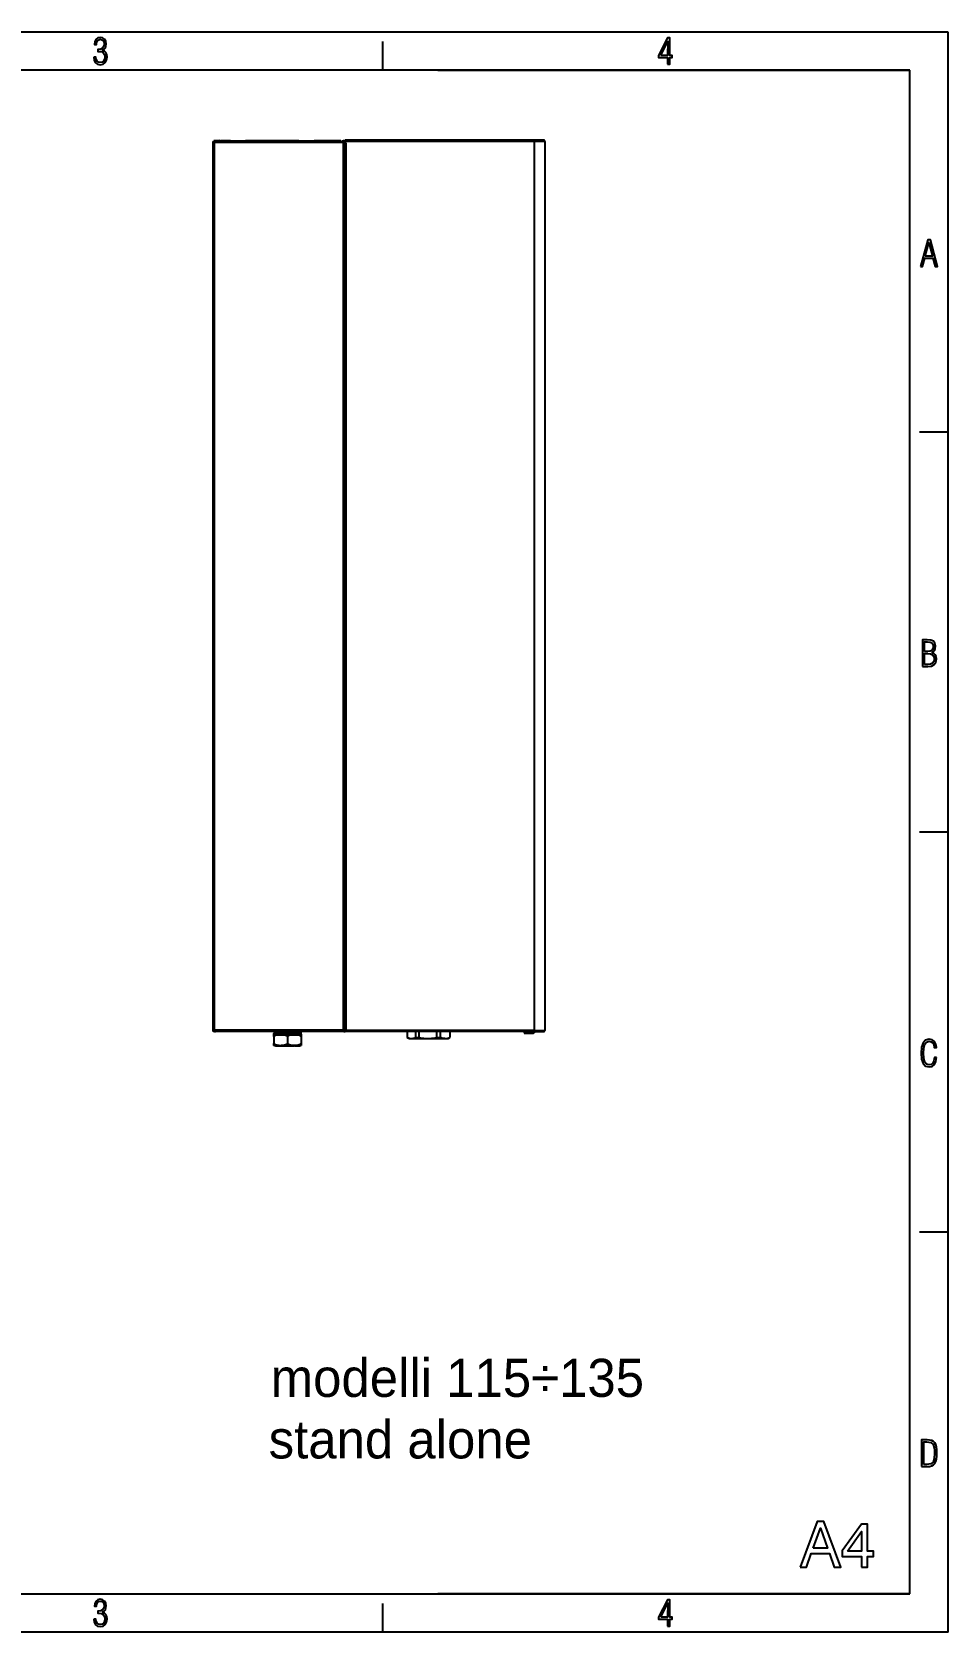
# Model space of a CAD drawing. Extents: x 0 to 2970, y 0 to 2100.
# Drawn here: x 1767 to 2970, y 0 to 2100 of the extents above; entities that cross this region are included whole.
import ezdxf

# ---------------------------------------------------------------- set-up
doc = ezdxf.new("R2010")
doc.units = 0
doc.header["$MEASUREMENT"] = 0
doc.layers.get('0').update_dxf_attribs({"linetype": 'CONTINUOUS'})

msp = doc.modelspace()

# ---------------------------------------------------------------- linework, layer by layer
at = {"color": 7}
for p, q in [((2970, 2100), (0, 2100)), ((2970, 0), (2970, 2100)), ((2228, 2050), (2228, 2087.5)), ((2920, 2050), (50, 2050)), ((2300, 2050), (2920, 2050)), ((2920, 50), (2920, 2050)), ((2920, 50), (2920, 2050)), ((2005, 788), (2005, 1955.2)), ((2005, 1955.2), (2005.8, 1955.2)), ((2005.3, 1956.1), (2005.8, 1956.1)), ((2005.3, 1955.3), (2005.3, 1956.1)), ((2005.3, 1955.3), (2005.8, 1955.3)), ((2005.8, 1957), (2005.8, 1957.2)), ((2012.8, 1957.2), (2005.8, 1957.2)), ((2005.8, 1957), (2172.8, 1957)), ((2005.8, 1955.2), (2005.8, 1957)), ((2005.8, 1955.2), (2006.8, 1955.2)), ((2006.8, 788), (2006.8, 1955.2)), ((2006.8, 1955.2), (2172.8, 1955.2)), ((2012.7, 1957), (2012.9, 1957.4)), ((2013.7, 1957), (2012.9, 1957.4)), ((2015.8, 1957.2), (2015, 1957.2)), ((2015.8, 1957.2), (2015.8, 1957)), ((2027.8, 1957.2), (2015.8, 1957.2)), ((2015.8, 1957), (2015.8, 1957.2)), ((2027.8, 1957.2), (2027.8, 1957)), ((2027.8, 1957.2), (2047.8, 1957.2)), ((2047.8, 1957.2), (2047.8, 1957)), ((2117.8, 1957.2), (2047.8, 1957.2)), ((2117.8, 1957.2), (2117.8, 1957)), ((2117.8, 1957.2), (2137.8, 1957.2)), ((2137.8, 1957.2), (2137.8, 1957)), ((2172.8, 1957.2), (2137.8, 1957.2)), ((2172.8, 1957.2), (2172.8, 1957)), ((2172.8, 1955.2), (2172.8, 1957)), ((2172.8, 1956.1), (2174.8, 1956.1)), ((2172.8, 1955.2), (2175.8, 1955.2)), ((2174.8, 1955.2), (2174.8, 1956.1)), ((2175.8, 1955.2), (2177.6, 1955.2)), ((2175.8, 1955.2), (2175.8, 789.8)), ((2178.4, 1957.2), (2176.1, 1957.2)), ((2178.4, 1955.7), (2176.1, 1955.7)), ((2176.8, 1955.4), (2176.2, 1955.4)), ((2176.8, 1955.4), (2177.6, 1955.4)), ((2176.8, 1955.2), (2176.8, 1955.4)), ((2177.6, 1955.2), (2177.6, 1955.4)), ((2177.6, 1955.2), (2177.6, 1954.4)), ((2177.6, 1954.4), (2178.4, 1954.4)), ((2177.6, 1954.4), (2177.6, 789.6)), ((2426.4, 1958), (2178.4, 1958)), ((2178.4, 1958), (2178.4, 1956.4)), ((2426.4, 1956.4), (2178.4, 1956.4)), ((2178.4, 1954.4), (2178.4, 1956.4)), ((2179.2, 1954.4), (2178.4, 1954.4)), ((2179.2, 1954.4), (2179.2, 789.6)), ((2439.1, 1958), (2426.4, 1958)), ((2426.4, 1958), (2426.4, 1956.4)), ((2440.7, 1956.4), (2426.4, 1956.4)), ((2426.4, 1956.4), (2426.4, 789.6)), ((2431.7, 1958), (2430.4, 1958)), ((2434.7, 1958), (2433.7, 1958)), ((2440.7, 1956.4), (2440.7, 789.6)), ((2970, 1575), (2932.5, 1575)), ((2970, 1050), (2932.5, 1050)), ((2006.8, 788), (2005, 788)), ((2006.8, 788), (2008.3, 788)), ((2008.3, 788), (2008.3, 789.8)), ((2008.3, 788), (2008.3, 789.8)), ((2175.8, 789.8), (2008.3, 789.8)), ((2175.8, 788), (2008.3, 788)), ((2084.9, 785.5), (2102.9, 785.5)), ((2084.9, 784), (2084.9, 785.5)), ((2084.9, 781.5), (2084.9, 784)), ((2084.9, 784), (2093.9, 784)), ((2084.9, 781.5), (2084.9, 772.5)), ((2085.9, 786.5), (2102.9, 786.5)), ((2089.9, 788), (2089.9, 786.5)), ((2093.9, 784), (2102.9, 784)), ((2102.9, 786.5), (2119.9, 786.5)), ((2102.9, 785.5), (2120.9, 785.5)), ((2102.9, 784), (2120.8, 784)), ((2102.9, 781.5), (2102.9, 772.5)), ((2115.9, 788), (2115.9, 786.5)), ((2120.8, 784.5), (2120.8, 784)), ((2120.8, 784.5), (2120.9, 784.5)), ((2120.8, 784), (2120.8, 781.5)), ((2120.8, 781.5), (2120.8, 772.5)), ((2120.9, 784.5), (2120.9, 785.5)), ((2175.8, 788), (2175.8, 789.8)), ((2175.8, 789.8), (2177.6, 789.8)), ((2176.8, 788.8), (2175.8, 788.8)), ((2176.8, 788), (2175.8, 788)), ((2176.8, 788.8), (2176.8, 789.8)), ((2176.8, 789.8), (2176.8, 788.8)), ((2178.4, 788.8), (2176.8, 788.8)), ((2176.8, 788.8), (2176.8, 788)), ((2176.8, 788), (2178.4, 788)), ((2177.6, 789.6), (2179.2, 789.6)), ((2178.4, 789.6), (2178.4, 788)), ((2178.4, 789.6), (2179.2, 789.6)), ((2260, 788), (2178.4, 788)), ((2426.4, 789.6), (2179.2, 789.6)), ((2316, 788), (2260, 788)), ((2316, 788), (2260, 788)), ((2260, 788), (2260, 780.3)), ((2260, 788), (2260, 780.3)), ((2260, 780.3), (2260, 780.3)), ((2262.6, 778.8), (2260, 780.3)), ((2262.6, 778.8), (2309.4, 778.8)), ((2270.6, 788), (2270.6, 780.3)), ((2270.6, 780.3), (2275.1, 780.3)), ((2275.1, 788), (2275.1, 780.3)), ((2298.2, 788), (2298.2, 780.3)), ((2298.2, 780.3), (2303.1, 780.3)), ((2303.1, 788), (2303.1, 780.3)), ((2309.4, 778.8), (2313.5, 778.8)), ((2313.5, 778.8), (2316, 780.3)), ((2315.7, 788), (2315.7, 780.3)), ((2315.7, 780.3), (2316, 780.3)), ((2426.4, 788), (2316, 788)), ((2316, 788), (2316, 780.3)), ((2416.7, 787.2), (2413.7, 787.2)), ((2413.7, 787.2), (2413.7, 786)), ((2413.7, 786), (2416.7, 786)), ((2425.3, 787.2), (2416.7, 787.2)), ((2416.7, 787.2), (2416.7, 786)), ((2416.7, 786), (2425.7, 786)), ((2425.3, 787.2), (2426.5, 788)), ((2425.7, 786), (2428.6, 788)), ((2426.4, 789.6), (2440.7, 789.6)), ((2426.4, 788), (2426.4, 789.6)), ((2426.4, 788), (2439.1, 788)), ((2084.9, 770), (2084.9, 772.5)), ((2087.3, 769.5), (2100.1, 769.5)), ((2102.9, 769.5), (2100.1, 769.5)), ((2100.6, 769.5), (2101, 769.5)), ((2101, 769.5), (2102.9, 769.5)), ((2106.5, 769.5), (2102.9, 769.5)), ((2102.9, 769.5), (2111, 769.5)), ((2111.9, 769.5), (2106.5, 769.5)), ((2111.9, 769.5), (2118.5, 769.5)), ((2120.8, 772.5), (2120.8, 770)), ((2970, 525), (2932.5, 525)), ((50, 50), (2920, 50)), ((2920, 50), (2300, 50)), ((2228, 0), (2228, 37.5)), ((2970, 0), (0, 0))]:
    msp.add_line(p, q, dxfattribs=at)
for points in [[(1848.4, 2067), (1849, 2062.8), (1850.7, 2059.6), (1853.3, 2057.8), (1856.8, 2057.1), (1860.5, 2057.8), (1863.3, 2059.8), (1865.1, 2063), (1865.8, 2067.3), (1865.4, 2070.4), (1864.4, 2073), (1862.6, 2074.9), (1860.1, 2076.2), (1862.1, 2077.5), (1863.6, 2079.3), (1864.4, 2081.6), (1864.8, 2084.4), (1864.2, 2087.9), (1862.6, 2090.6), (1860, 2092.3), (1856.8, 2092.9), (1853.7, 2092.3), (1851.3, 2090.6), (1849.7, 2087.6), (1849.2, 2083.7), (1852, 2083.7), (1852, 2083.9), (1852.3, 2086.7), (1853.3, 2088.7), (1854.9, 2089.9), (1856.9, 2090.4), (1859, 2089.9), (1860.6, 2088.8), (1861.6, 2086.9), (1862, 2084.4), (1861.5, 2081.2), (1860, 2078.9), (1857.6, 2077.6), (1854.1, 2077.2), (1853.9, 2077.2), (1853.9, 2074.6), (1855.3, 2074.6), (1858.6, 2074.2), (1860.9, 2072.8), (1862.3, 2070.5), (1862.8, 2067.2), (1862.3, 2064.1), (1861.1, 2061.7), (1859.2, 2060.2), (1856.8, 2059.8), (1854.5, 2060.2), (1852.7, 2061.6), (1851.6, 2063.9), (1851.2, 2067)], [(2601.9, 2057.8), (2604.9, 2057.8), (2604.9, 2066.7), (2608, 2066.7), (2608, 2069.3), (2604.9, 2069.3), (2604.9, 2092.2), (2601.9, 2092.2), (2590, 2069.3), (2590, 2066.7), (2601.9, 2066.7)], [(2592.9, 2069.3), (2602.2, 2087.7), (2601.9, 2069.3)], [(2933.9, 1792.3), (2936.6, 1792.3), (2939.6, 1803.3), (2950.2, 1803.3), (2953.2, 1792.3), (2956.1, 1792.3), (2946.8, 1827.3), (2943.3, 1827.3)], [(2940.1, 1805.9), (2944.9, 1823.4), (2949.6, 1805.9)], [(2936.3, 1267.3), (2943.7, 1267.3), (2948.5, 1267.8), (2952, 1269.7), (2954, 1272.8), (2954.7, 1277.4), (2954.4, 1280.2), (2953.3, 1282.5), (2951.6, 1284.3), (2949.1, 1285.7), (2951.1, 1286.9), (2952.5, 1288.6), (2953.3, 1290.9), (2953.6, 1293.7), (2952.9, 1297.7), (2950.9, 1300.3), (2947.4, 1301.8), (2942.5, 1302.3), (2936.3, 1302.3)], [(2939.2, 1286.8), (2939.2, 1299.7), (2943, 1299.7), (2946.4, 1299.3), (2948.8, 1298.4), (2950.2, 1296.5), (2950.7, 1293.6), (2950.2, 1290.5), (2948.9, 1288.4), (2946.7, 1287.2), (2943.4, 1286.8)], [(2939.2, 1269.9), (2939.2, 1284.2), (2943.6, 1284.2), (2947.1, 1283.8), (2949.7, 1282.5), (2951.2, 1280.4), (2951.7, 1277.4), (2951.2, 1273.8), (2949.6, 1271.5), (2947, 1270.3), (2943.3, 1269.9)], [(2955.1, 754), (2952.1, 754), (2951.4, 749.8), (2950, 746.7), (2947.9, 744.9), (2945.2, 744.3), (2941.9, 745.2), (2939.6, 748.1), (2938.3, 753), (2937.9, 759.8), (2938.3, 766.5), (2939.6, 771.4), (2941.9, 774.3), (2945.2, 775.3), (2947.8, 774.7), (2949.9, 773.2), (2951.2, 770.6), (2951.9, 767.1), (2954.9, 767.1), (2954.1, 771.7), (2952.1, 775.1), (2949.1, 777.2), (2945.2, 778), (2940.5, 776.8), (2937.3, 773.5), (2935.4, 767.8), (2934.9, 759.8), (2935.4, 751.7), (2937.3, 746), (2940.5, 742.6), (2945.2, 741.6), (2949.1, 742.3), (2952.1, 744.7), (2954.1, 748.6)], [(2935.3, 217.3), (2942.6, 217.3), (2945.9, 217.4), (2948.6, 218.2), (2950.8, 219.4), (2952.5, 221.3), (2953.8, 223.6), (2954.7, 226.7), (2955.2, 230.4), (2955.4, 234.8), (2955.2, 239.2), (2954.7, 242.9), (2953.9, 245.9), (2952.5, 248.3), (2950.8, 250.1), (2948.6, 251.3), (2945.8, 252), (2942.6, 252.3), (2935.3, 252.3)], [(2938.2, 219.9), (2938.2, 249.7), (2942.4, 249.7), (2947.3, 248.9), (2950.3, 246.3), (2951.8, 241.7), (2952.1, 238.5), (2952.3, 234.7), (2951.8, 227.7), (2950.3, 223.1), (2947.3, 220.6), (2942.4, 219.9)], [(2775.7, 85), (2784.1, 85), (2790.5, 102.9), (2814.2, 102.9), (2820.5, 85), (2829.3, 85), (2807, 145), (2798, 145)], [(2793, 109.9), (2802.5, 136.4), (2811.7, 109.9)], [(2856.6, 85), (2864.1, 85), (2864.1, 99.3), (2872.3, 99.3), (2872.3, 106), (2864.1, 106), (2864.1, 141.6), (2856.5, 141.6), (2831.2, 106.7), (2831.2, 99.3), (2856.6, 99.3)], [(2838.2, 106), (2856.6, 132), (2856.6, 106)], [(1848.4, 17), (1849, 12.8), (1850.7, 9.6), (1853.3, 7.8), (1856.8, 7.1), (1860.5, 7.8), (1863.3, 9.8), (1865.1, 13), (1865.8, 17.3), (1865.4, 20.4), (1864.4, 23), (1862.6, 24.9), (1860.1, 26.2), (1862.1, 27.5), (1863.6, 29.3), (1864.4, 31.6), (1864.8, 34.4), (1864.2, 37.9), (1862.6, 40.6), (1860, 42.3), (1856.8, 42.9), (1853.7, 42.3), (1851.3, 40.6), (1849.7, 37.6), (1849.2, 33.7), (1852, 33.7), (1852, 33.9), (1852.3, 36.7), (1853.3, 38.7), (1854.9, 39.9), (1856.9, 40.4), (1859, 39.9), (1860.6, 38.8), (1861.6, 36.9), (1862, 34.4), (1861.5, 31.2), (1860, 28.9), (1857.6, 27.6), (1854.1, 27.2), (1853.9, 27.2), (1853.9, 24.6), (1855.3, 24.6), (1858.6, 24.2), (1860.9, 22.8), (1862.3, 20.5), (1862.8, 17.2), (1862.3, 14.1), (1861.1, 11.7), (1859.2, 10.2), (1856.8, 9.8), (1854.5, 10.2), (1852.7, 11.6), (1851.6, 13.9), (1851.2, 17)], [(2601.9, 7.8), (2604.9, 7.8), (2604.9, 16.7), (2608, 16.7), (2608, 19.3), (2604.9, 19.3), (2604.9, 42.2), (2601.9, 42.2), (2590, 19.3), (2590, 16.7), (2601.9, 16.7)], [(2592.9, 19.3), (2602.2, 37.7), (2601.9, 19.3)]]:
    msp.add_lwpolyline(points, close=True, dxfattribs=at)
for points in [[(2093.9, 784), (2092.6, 784), (2091.4, 783.9), (2090.4, 783.8), (2089.4, 783.6), (2088.6, 783.5), (2087.8, 783.2), (2087.2, 783), (2086.5, 782.7), (2085.7, 782.2), (2085.2, 781.9), (2084.9, 781.5)], [(2102.9, 781.5), (2102.2, 782.1), (2101.5, 782.6), (2100.9, 782.9), (2100.2, 783.1), (2099.5, 783.4), (2098.6, 783.6), (2097.8, 783.7), (2096.7, 783.9), (2095.6, 784), (2093.9, 784)], [(2120.8, 781.5), (2120.4, 781.9), (2119.9, 782.2), (2119.4, 782.6), (2118.9, 782.8), (2118.3, 783.1), (2117.6, 783.3), (2116.9, 783.5), (2116.1, 783.7), (2115.3, 783.8), (2114.4, 783.9), (2112.5, 784), (2110.6, 784), (2109.7, 783.9), (2108.8, 783.8), (2107.8, 783.7), (2106.9, 783.5), (2105.7, 783.2), (2105.1, 783), (2104.6, 782.7), (2104.1, 782.5), (2103.6, 782.2), (2103.2, 781.9), (2102.9, 781.5)], [(2260, 780.3), (2260.8, 779.9), (2261.5, 779.6), (2262.2, 779.4), (2262.9, 779.2), (2263.9, 779), (2264.9, 778.9), (2265.8, 778.9), (2266.8, 779), (2267.8, 779.2), (2268.8, 779.5), (2269.9, 780), (2270.6, 780.3)], [(2275.1, 780.3), (2277.2, 779.8), (2279.3, 779.5), (2281.4, 779.2), (2283.6, 779), (2285.7, 778.9), (2287.9, 778.9), (2290.1, 779), (2292.3, 779.2), (2294.5, 779.5), (2296.7, 780), (2298.2, 780.3)], [(2309.4, 778.9), (2308.1, 778.9), (2306.9, 779.1), (2305.6, 779.4), (2304.3, 779.8), (2303.1, 780.3)], [(2309.4, 778.9), (2310.7, 778.9), (2311.9, 779.1), (2313.2, 779.4), (2314.5, 779.8), (2315.7, 780.3)], [(2084.9, 772.5), (2085.3, 772.2), (2085.7, 771.8), (2086.2, 771.5), (2086.8, 771.2), (2087.4, 771), (2088, 770.8), (2088.8, 770.6), (2089.5, 770.4), (2090.4, 770.3), (2091.3, 770.2), (2093.1, 770), (2095, 770.1), (2096, 770.1), (2096.9, 770.2), (2097.9, 770.3), (2098.8, 770.5), (2100, 770.9), (2100.6, 771.1), (2101.1, 771.3), (2102, 771.8), (2102.4, 772.1), (2102.9, 772.5)], [(2102.9, 772.5), (2103.3, 772.1), (2103.8, 771.8), (2104.3, 771.5), (2104.8, 771.2), (2105.4, 771), (2106, 770.8), (2106.8, 770.6), (2107.5, 770.4), (2108.4, 770.3), (2109.3, 770.2), (2111.2, 770.1), (2113.1, 770.1), (2114, 770.1), (2114.9, 770.2), (2115.9, 770.4), (2116.8, 770.5), (2118, 770.9), (2119, 771.3), (2119.5, 771.5), (2119.9, 771.8), (2120.4, 772.2), (2120.8, 772.5)]]:
    msp.add_lwpolyline(points, dxfattribs=at)
for centre, radius, start, end in [((2006.3, 1954.3), 1.8, 123.7491, 180), ((2176.1, 1954.7), 2.5, 90, 145.9557), ((2174.8, 1954.3), 1.8, 30, 90), ((2174.8, 1954.3), 1, 64.1562, 90), ((2176.1, 1954.7), 1, 90, 101.2995), ((2439.1, 1956.4), 1.6, 0, 90), ((2085.9, 785.5), 1, 90, 180), ((2119.9, 785.5), 1, 0, 90), ((2439.1, 789.6), 1.6, 270, 0), ((2087.3, 775.5), 6, 246.3016, 270), ((2118.5, 775.5), 6, 270, 292.9813)]:
    msp.add_arc(centre, radius, start, end, dxfattribs=at)

# ---------------------------------------------------------------- texts
at = {"char_height": 50, "width": 904.655, "attachment_point": 1}
for s, insert in [('modelli 115÷135', (2080.7, 358.6)), ('stand alone', (2078, 277.8))]:
    msp.add_mtext(s, dxfattribs=dict(at, insert=insert))

doc.saveas('drawing.dxf')
